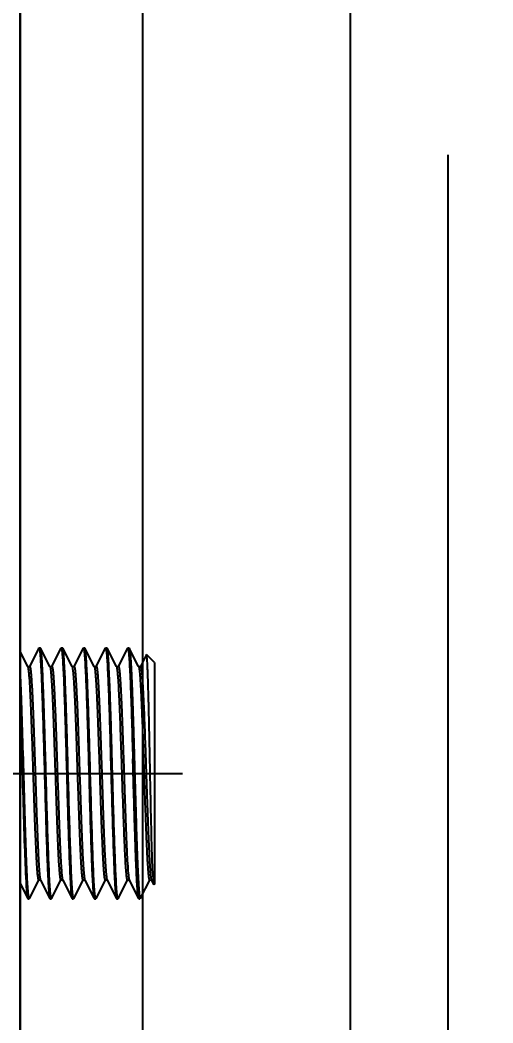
# Model space of a CAD drawing. Header units: millimetres. Extents: x 0 to 1390178, y 0 to 110113.
# Drawn here: x 713032.1 to 713070.7, y 41624.7 to 41706.7 of the extents above; entities that cross this region are included whole.
import ezdxf
from ezdxf.enums import TextEntityAlignment as Align
from ezdxf.xclip import XClip

# ---------------------------------------------------------------- set-up
doc = ezdxf.new("R2018")
doc.units = ezdxf.units.MM
doc.header["$LTSCALE"] = 100
doc.header["$XCLIPFRAME"] = 0
doc.linetypes.add('X - 단위세대 확장형$0$CENTER', pattern=[65, 60, -2, 1, -2])
doc.linetypes.add('X - 단위세대 확장형$0$X-25$0$HID', pattern=[2.3, 1.5, -0.8])
for name, color, linetype in [('SYM', 7, 'Continuous'), ('X - SHEET$0$AA-BORD-TEXT', 3, 'Continuous'), ('X - 단위세대 확장형$0$A-ETC', 7, 'Continuous'), ('X - 단위세대 확장형$0$CENTER', 2, 'X - 단위세대 확장형$0$CENTER'), ('X - 단위세대 확장형$0$DIM', 7, 'Continuous'), ('X - 단위세대 확장형$0$X-25$0$AA-FFXM-SANI', 4, 'Continuous'), ('X - 단위세대 확장형$0$위생기구', 6, 'Continuous')]:
    doc.layers.add(name, color=color, linetype=linetype)
doc.layers.add('X - 단위세대 확장형$0$A-MC', color=171, linetype='Continuous', plot=False)
doc.styles.get("Standard").update_dxf_attribs({"font": 'Dotum.ttf'})
doc.styles.add('X - SHEET$0$HAUD01', font='Dotum.ttf')

# ---------------------------------------------------------------- blocks, each defined once
blk = doc.blocks.new('X - SHEET$0$HAUDsheetV')
at = {"layer": 'X - SHEET$0$AA-BORD-TEXT', "color": 3, "style": 'X - SHEET$0$HAUD01'}
for tag, p in [('PJCode', (786, 567.9351)), ('작성자', (786.11165, 194.82441)), ('검토자', (786.11165, 181.82441)), ('최종검토자', (786.11165, 168.82441)), ('승인자', (786.11165, 155.82441)), ('일자', (786.83166, 144.01761)), ('개정번호', (811.99999, 65.92))]:
    blk.add_attdef(tag, text='', height=3, dxfattribs=at).set_placement(p, align=Align.MIDDLE_CENTER)
at = {"layer": 'X - SHEET$0$AA-BORD-TEXT', "color": 3, "lineweight": 30, "flags": 104}
blk.add_attdef('PJTitle', text='', height=4, dxfattribs=at).set_placement((787.2483, 536.62153), align=Align.MIDDLE_CENTER)
blk = doc.blocks.new('X - SHEET')
ref = blk.add_blockref('X - SHEET$0$HAUDsheetV', (-100, 0), dxfattribs=dict(xscale=100, yscale=100, zscale=100))
lines = blk.add_mtext('중랑구 상봉동 116-49번지 일원 2030 청년주택 \\P신축공사', dxfattribs={"layer": 'X - SHEET$0$AA-BORD-TEXT', "color": 3, "insert": (78624.83, 53662.153), "char_height": 5056.51661, "attachment_point": 1})
ref.add_attrib('PJTitle', '', (78624.83, 53662.153), dxfattribs={"flags": 104}).embed_mtext(lines)
blk = doc.blocks.new('X - 단위세대 확장형$0$KBY-030C(TOP)')
at = {"layer": 'X - 단위세대 확장형$0$CENTER', "color": 1, "linetype": 'X - 단위세대 확장형$0$CENTER'}
blk.add_line((1041.499, -1692.941), (995.457, -1692.941), dxfattribs=at)
at = {"layer": 'X - 단위세대 확장형$0$위생기구', "linetype": 'Continuous'}
for p, q in [((998.841, -1682.795), (998.124, -1684.201)), ((998.841, -1682.795), (998.874, -1682.747)), ((998.874, -1682.747), (998.93, -1682.691)), ((998.874, -1682.747), (998.93, -1682.737)), ((998.93, -1682.737), (998.93, -1682.691)), ((999.018, -1682.691), (998.93, -1682.691)), ((999.018, -1682.691), (999.034, -1682.707)), ((999.797, -1684.201), (999.034, -1682.707)), ((1000.701, -1682.707), (999.938, -1684.201)), ((1000.701, -1682.707), (1000.717, -1682.691)), ((1000.833, -1682.691), (1000.717, -1682.691)), ((1000.849, -1682.707), (1000.833, -1682.691)), ((1001.611, -1684.201), (1000.849, -1682.707)), ((1002.515, -1682.707), (1001.752, -1684.201)), ((1002.515, -1682.707), (1002.531, -1682.691)), ((1002.647, -1682.691), (1002.531, -1682.691)), ((1002.663, -1682.707), (1002.647, -1682.691)), ((1003.426, -1684.201), (1002.663, -1682.707)), ((1004.329, -1682.707), (1003.567, -1684.201)), ((1004.329, -1682.707), (1004.345, -1682.691)), ((1004.461, -1682.691), (1004.345, -1682.691)), ((1004.477, -1682.707), (1004.461, -1682.691)), ((1005.24, -1684.201), (1004.477, -1682.707)), ((1006.144, -1682.707), (1005.381, -1684.201)), ((1006.144, -1682.707), (1006.159, -1682.691)), ((1006.276, -1682.691), (1006.159, -1682.691)), ((1006.292, -1682.707), (1006.276, -1682.691)), ((1007.054, -1684.201), (1006.292, -1682.707)), ((1007.958, -1682.707), (1007.195, -1684.201)), ((1007.958, -1682.707), (1007.974, -1682.691)), ((1008.09, -1682.691), (1007.974, -1682.691)), ((1007.974, -1682.691), (1007.99, -1682.707)), ((1007.99, -1682.707), (1007.994, -1682.716)), ((1007.994, -1682.716), (1008.033, -1682.906)), ((1008.106, -1682.707), (1008.09, -1682.691)), ((1008.73, -1683.929), (1008.106, -1682.707)), ((997.73, -1683.891), (997.787, -1683.834)), ((997.73, -1701.991), (997.73, -1683.891)), ((997.798, -1683.84), (997.787, -1683.834)), ((997.824, -1683.968), (997.798, -1683.84)), ((997.983, -1684.201), (997.805, -1683.853)), ((997.887, -1684.967), (997.824, -1683.968)), ((997.983, -1684.201), (997.981, -1684.198)), ((998.011, -1684.299), (997.983, -1684.201)), ((999.797, -1684.201), (999.796, -1684.198)), ((999.815, -1684.251), (999.797, -1684.201)), ((1001.611, -1684.201), (1001.611, -1684.2)), ((1001.638, -1684.29), (1001.611, -1684.201)), ((1001.753, -1684.199), (1001.752, -1684.201)), ((1003.426, -1684.201), (1003.425, -1684.2)), ((1003.433, -1684.218), (1003.426, -1684.201)), ((1003.568, -1684.199), (1003.567, -1684.201)), ((1005.24, -1684.201), (1005.239, -1684.2)), ((1005.245, -1684.212), (1005.24, -1684.201)), ((1005.382, -1684.199), (1005.381, -1684.201)), ((1007.054, -1684.201), (1007.054, -1684.2)), ((1007.071, -1684.25), (1007.054, -1684.201)), ((1007.196, -1684.199), (1007.195, -1684.201)), ((998.399, -1702.644), (998.89, -1701.681)), ((998.89, -1701.681), (998.889, -1701.684)), ((999.031, -1701.681), (999.025, -1701.669)), ((999.029, -1701.678), (999.031, -1701.681)), ((999.031, -1701.681), (999.793, -1703.175)), ((999.942, -1703.175), (1000.704, -1701.681)), ((1000.704, -1701.681), (1000.704, -1701.682)), ((1000.845, -1701.681), (1000.84, -1701.67)), ((1000.846, -1701.683), (1000.845, -1701.681)), ((1000.845, -1701.681), (1001.608, -1703.175)), ((1001.756, -1703.175), (1002.519, -1701.681)), ((1002.519, -1701.681), (1002.518, -1701.682)), ((1002.659, -1701.681), (1002.653, -1701.667)), ((1002.66, -1701.683), (1002.659, -1701.681)), ((1002.659, -1701.681), (1003.422, -1703.175)), ((1003.57, -1703.175), (1004.333, -1701.681)), ((1004.333, -1701.681), (1004.332, -1701.682)), ((1004.474, -1701.681), (1004.447, -1701.592)), ((1004.475, -1701.683), (1004.474, -1701.681)), ((1004.474, -1701.681), (1005.236, -1703.175)), ((1005.384, -1703.175), (1006.147, -1701.681)), ((1006.147, -1701.681), (1006.147, -1701.682)), ((1006.288, -1701.681), (1006.277, -1701.655)), ((1006.288, -1701.681), (1007.051, -1703.175)), ((1006.289, -1701.683), (1006.288, -1701.681)), ((1007.199, -1703.175), (1007.961, -1701.681)), ((1007.961, -1701.681), (1007.961, -1701.682)), ((1008.102, -1701.681), (1008.097, -1701.669)), ((1008.103, -1701.683), (1008.102, -1701.681)), ((1008.102, -1701.681), (1008.73, -1702.91)), ((997.73, -1701.991), (998.388, -1702.649)), ((998.388, -1702.649), (998.399, -1702.644)), ((999.809, -1703.191), (999.793, -1703.175)), ((999.926, -1703.191), (999.809, -1703.191)), ((999.912, -1703.179), (999.869, -1702.992)), ((999.917, -1703.186), (999.912, -1703.179)), ((999.926, -1703.191), (999.917, -1703.186)), ((999.942, -1703.175), (999.926, -1703.191)), ((1001.608, -1703.175), (1001.624, -1703.191)), ((1001.74, -1703.191), (1001.624, -1703.191)), ((1001.723, -1703.173), (1001.678, -1702.952)), ((1001.727, -1703.18), (1001.723, -1703.173)), ((1001.74, -1703.191), (1001.727, -1703.18)), ((1001.756, -1703.175), (1001.74, -1703.191)), ((1003.422, -1703.175), (1003.438, -1703.191)), ((1003.554, -1703.191), (1003.438, -1703.191)), ((1003.537, -1703.173), (1003.492, -1702.955)), ((1003.541, -1703.181), (1003.537, -1703.173)), ((1003.554, -1703.191), (1003.541, -1703.181)), ((1003.57, -1703.175), (1003.554, -1703.191)), ((1005.236, -1703.175), (1005.252, -1703.191)), ((1005.369, -1703.191), (1005.252, -1703.191)), ((1005.351, -1703.173), (1005.307, -1702.957)), ((1005.356, -1703.181), (1005.351, -1703.173)), ((1005.369, -1703.191), (1005.356, -1703.181)), ((1005.384, -1703.175), (1005.369, -1703.191)), ((1007.051, -1703.175), (1007.067, -1703.191)), ((1007.183, -1703.191), (1007.067, -1703.191)), ((1007.166, -1703.173), (1007.122, -1702.961)), ((1007.17, -1703.181), (1007.166, -1703.173)), ((1007.183, -1703.191), (1007.17, -1703.181)), ((1007.199, -1703.175), (1007.183, -1703.191))]:
    blk.add_line(p, q, dxfattribs=at)
for points in [[(998.012, -1684.227), (997.984, -1684.203), (997.982, -1684.199)], [(998.124, -1684.201), (998.112, -1684.215), (998.032, -1684.234), (998.012, -1684.227)], [(999.827, -1684.227), (999.799, -1684.203), (999.796, -1684.199)], [(999.938, -1684.201), (999.926, -1684.215), (999.846, -1684.234), (999.827, -1684.227)], [(1001.753, -1684.199), (1001.752, -1684.202), (1001.697, -1684.236), (1001.616, -1684.207), (1001.611, -1684.2)], [(1003.568, -1684.199), (1003.566, -1684.202), (1003.512, -1684.236), (1003.43, -1684.207), (1003.425, -1684.2)], [(1005.382, -1684.199), (1005.38, -1684.202), (1005.326, -1684.236), (1005.245, -1684.207), (1005.24, -1684.2)], [(1007.196, -1684.199), (1007.195, -1684.202), (1007.14, -1684.236), (1007.059, -1684.207), (1007.054, -1684.2)], [(998.89, -1701.682), (998.891, -1701.679), (998.939, -1701.648), (999.019, -1701.667), (999.029, -1701.678)], [(1000.704, -1701.682), (1000.709, -1701.675), (1000.79, -1701.646), (1000.822, -1701.659)], [(1000.822, -1701.659), (1000.845, -1701.68), (1000.846, -1701.683)], [(1002.518, -1701.682), (1002.523, -1701.675), (1002.604, -1701.646), (1002.636, -1701.659)], [(1002.636, -1701.659), (1002.659, -1701.68), (1002.66, -1701.683)], [(1004.332, -1701.682), (1004.337, -1701.675), (1004.419, -1701.646), (1004.451, -1701.659)], [(1004.451, -1701.659), (1004.473, -1701.68), (1004.474, -1701.683)], [(1006.147, -1701.682), (1006.152, -1701.675), (1006.233, -1701.646), (1006.265, -1701.659)], [(1006.265, -1701.659), (1006.287, -1701.68), (1006.289, -1701.683)], [(1007.961, -1701.682), (1007.966, -1701.675), (1008.047, -1701.646), (1008.079, -1701.659)], [(1008.079, -1701.659), (1008.102, -1701.68), (1008.103, -1701.683)]]:
    blk.add_lwpolyline(points, dxfattribs=at)
blk.add_arc((1002.862, -1701.587), 0.224, 200.05648, 200.87154, dxfattribs=at)
for points, knots in [([(999.793, -1703.175), (999.778, -1703.145), (999.761, -1703.049), (999.734, -1702.864), (999.709, -1702.591), (999.683, -1702.234), (999.656, -1701.797), (999.618, -1701.063), (999.573, -1699.976), (999.52, -1698.499), (999.467, -1696.827), (999.415, -1695.02), (999.361, -1693.141), (999.308, -1691.254), (999.255, -1689.426), (999.203, -1687.721), (999.15, -1686.198), (999.098, -1684.91), (999.052, -1684.005), (999.014, -1683.431), (998.988, -1683.123), (998.962, -1682.901), (998.943, -1682.781), (998.93, -1682.737)], [0, 0, 0, 0, 0.004946, 0.014131, 0.027537, 0.045054, 0.066543, 0.091814, 0.152805, 0.225912, 0.308592, 0.397965, 0.490921, 0.58422, 0.674612, 0.75895, 0.834297, 0.898032, 0.94794, 0.967148, 0.982303, 0.993275, 1, 1, 1, 1]), ([(999.034, -1682.707), (999.052, -1682.741), (999.07, -1682.853), (999.1, -1683.066), (999.126, -1683.385), (999.155, -1683.802), (999.184, -1684.314), (999.225, -1685.169), (999.275, -1686.429), (999.332, -1688.129), (999.389, -1690.029), (999.447, -1692.049), (999.486, -1693.427), (999.505, -1694.123)], [0, 0, 0, 0, 0.010026, 0.02908, 0.057083, 0.093767, 0.138765, 0.191617, 0.318623, 0.469543, 0.638141, 0.817425, 1, 1, 1, 1]), ([(1000.717, -1682.691), (1000.729, -1682.691), (1000.747, -1682.746), (1000.755, -1682.781), (1000.761, -1682.811)], [0, 0, 0, 0, 0.286959, 1, 1, 1, 1]), ([(1000.761, -1682.811), (1000.789, -1682.963), (1000.825, -1683.382), (1000.853, -1683.8), (1000.868, -1684.064)], [0, 0, 0, 0, 0.369055, 1, 1, 1, 1]), ([(1000.984, -1684.064), (1000.974, -1683.885), (1000.955, -1683.569), (1000.922, -1683.162), (1000.895, -1682.905), (1000.869, -1682.768), (1000.857, -1682.723), (1000.849, -1682.707)], [0, 0, 0, 0, 0.394292, 0.694795, 0.89716, 0.960945, 1, 1, 1, 1]), ([(1002.531, -1682.691), (1002.543, -1682.691), (1002.561, -1682.744), (1002.569, -1682.777), (1002.574, -1682.807)], [0, 0, 0, 0, 0.287951, 1, 1, 1, 1]), ([(1002.574, -1682.807), (1002.603, -1682.959), (1002.639, -1683.379), (1002.667, -1683.799), (1002.682, -1684.064)], [0, 0, 0, 0, 0.367477, 1, 1, 1, 1]), ([(1002.798, -1684.064), (1002.788, -1683.885), (1002.769, -1683.569), (1002.736, -1683.162), (1002.709, -1682.905), (1002.683, -1682.768), (1002.671, -1682.723), (1002.663, -1682.707)], [0, 0, 0, 0, 0.394293, 0.694793, 0.897159, 0.960944, 1, 1, 1, 1]), ([(1004.345, -1682.691), (1004.357, -1682.691), (1004.376, -1682.745), (1004.383, -1682.778), (1004.389, -1682.808)], [0, 0, 0, 0, 0.287596, 1, 1, 1, 1]), ([(1004.389, -1682.808), (1004.417, -1682.96), (1004.453, -1683.38), (1004.481, -1683.799), (1004.496, -1684.064)], [0, 0, 0, 0, 0.368011, 1, 1, 1, 1]), ([(1004.613, -1684.064), (1004.602, -1683.885), (1004.583, -1683.569), (1004.551, -1683.162), (1004.523, -1682.905), (1004.498, -1682.768), (1004.485, -1682.723), (1004.477, -1682.707)], [0, 0, 0, 0, 0.394291, 0.694792, 0.897158, 0.960944, 1, 1, 1, 1]), ([(1006.159, -1682.691), (1006.171, -1682.691), (1006.19, -1682.744), (1006.197, -1682.778), (1006.203, -1682.807)], [0, 0, 0, 0, 0.287949, 1, 1, 1, 1]), ([(1006.203, -1682.807), (1006.232, -1682.959), (1006.267, -1683.379), (1006.296, -1683.799), (1006.311, -1684.064)], [0, 0, 0, 0, 0.367545, 1, 1, 1, 1]), ([(1006.427, -1684.064), (1006.417, -1683.885), (1006.398, -1683.569), (1006.365, -1683.162), (1006.338, -1682.905), (1006.312, -1682.768), (1006.3, -1682.723), (1006.292, -1682.707)], [0, 0, 0, 0, 0.394366, 0.69477, 0.897114, 0.960912, 1, 1, 1, 1]), ([(1008.241, -1684.064), (1008.231, -1683.885), (1008.212, -1683.569), (1008.179, -1683.162), (1008.152, -1682.905), (1008.126, -1682.768), (1008.114, -1682.723), (1008.106, -1682.707)], [0, 0, 0, 0, 0.394305, 0.694801, 0.897158, 0.96094, 1, 1, 1, 1]), ([(1008.033, -1682.906), (1008.054, -1683.058), (1008.087, -1683.444), (1008.112, -1683.831), (1008.125, -1684.064)], [0, 0, 0, 0, 0.396039, 1, 1, 1, 1]), ([(998.889, -1701.684), (998.885, -1701.69), (998.878, -1701.703), (998.855, -1701.693), (998.846, -1701.664), (998.831, -1701.62), (998.819, -1701.556), (998.805, -1701.473), (998.792, -1701.371), (998.772, -1701.197), (998.749, -1700.934), (998.722, -1700.564), (998.695, -1700.126), (998.657, -1699.416), (998.61, -1698.392), (998.557, -1697.026), (998.503, -1695.512), (998.431, -1693.361), (998.361, -1691.203), (998.288, -1689.116), (998.235, -1687.719), (998.181, -1686.511), (998.13, -1685.533), (998.077, -1684.822), (998.04, -1684.439), (998.011, -1684.299)], [0, 0, 0, 0, 0.001168, 0.001996, 0.003598, 0.00624, 0.009965, 0.014783, 0.020692, 0.027682, 0.044843, 0.066128, 0.091346, 0.120277, 0.188205, 0.267481, 0.355262, 0.448398, 0.637285, 0.726254, 0.807258, 0.877391, 0.934141, 0.975488, 1, 1, 1, 1]), ([(999.025, -1701.669), (999.011, -1701.633), (998.991, -1701.529), (998.964, -1701.335), (998.938, -1701.061), (998.897, -1700.544), (998.85, -1699.724), (998.795, -1698.555), (998.741, -1697.173), (998.685, -1695.63), (998.63, -1693.985), (998.575, -1692.3), (998.52, -1690.64), (998.465, -1689.067), (998.41, -1687.641), (998.362, -1686.57), (998.323, -1685.827), (998.295, -1685.368), (998.267, -1684.981), (998.243, -1684.705), (998.223, -1684.523), (998.21, -1684.416), (998.196, -1684.33), (998.183, -1684.263), (998.168, -1684.219), (998.158, -1684.188), (998.134, -1684.18), (998.127, -1684.194), (998.124, -1684.201)], [0, 0, 0, 0, 0.00663, 0.017844, 0.033592, 0.053734, 0.106432, 0.173967, 0.253788, 0.342872, 0.437842, 0.535098, 0.63095, 0.721765, 0.804099, 0.874833, 0.904993, 0.931294, 0.953483, 0.971361, 0.978629, 0.984763, 0.989754, 0.993596, 0.996296, 0.997905, 0.998735, 1, 1, 1, 1]), ([(1000.265, -1693.951), (1000.228, -1692.822), (1000.174, -1691.163), (1000.099, -1689.025), (1000.044, -1687.604), (999.99, -1686.386), (999.936, -1685.416), (999.89, -1684.781), (999.848, -1684.425), (999.827, -1684.3), (999.815, -1684.251)], [0, 0, 0, 0, 0.348793, 0.512546, 0.66081, 0.787968, 0.889214, 0.960744, 0.984504, 1, 1, 1, 1]), ([(1000.444, -1693.951), (1000.402, -1692.69), (1000.342, -1690.849), (1000.267, -1688.745), (1000.224, -1687.658), (1000.192, -1686.932), (1000.161, -1686.277), (1000.13, -1685.702), (1000.099, -1685.213), (1000.072, -1684.863), (1000.05, -1684.631), (1000.034, -1684.494), (1000.019, -1684.381), (1000.005, -1684.295), (999.987, -1684.234), (999.978, -1684.196), (999.951, -1684.177), (999.942, -1684.194), (999.938, -1684.201)], [0, 0, 0, 0, 0.385487, 0.562574, 0.643393, 0.717752, 0.784773, 0.843647, 0.893685, 0.934291, 0.95091, 0.965004, 0.976542, 0.985503, 0.991886, 0.995753, 0.997574, 1, 1, 1, 1]), ([(1000.868, -1684.064), (1000.902, -1684.678), (1000.962, -1686.102), (1001.075, -1689.455), (1001.149, -1692.194), (1001.204, -1694.123)], [0, 0, 0, 0, 0.183143, 0.424892, 1, 1, 1, 1]), ([(1001.678, -1702.952), (1001.658, -1702.806), (1001.627, -1702.44), (1001.564, -1701.442), (1001.493, -1699.75), (1001.411, -1697.302), (1001.329, -1694.463), (1001.246, -1691.489), (1001.163, -1688.645), (1001.082, -1686.184), (1001.02, -1684.702), (1000.984, -1684.064)], [0, 0, 0, 0, 0.023468, 0.058285, 0.158668, 0.292236, 0.447065, 0.609314, 0.764484, 0.898708, 1, 1, 1, 1]), ([(1002.518, -1701.682), (1002.515, -1701.689), (1002.508, -1701.702), (1002.484, -1701.694), (1002.475, -1701.665), (1002.46, -1701.623), (1002.448, -1701.559), (1002.427, -1701.437), (1002.404, -1701.235), (1002.378, -1700.938), (1002.351, -1700.568), (1002.324, -1700.129), (1002.285, -1699.418), (1002.239, -1698.39), (1002.185, -1697.019), (1002.131, -1695.501), (1002.059, -1693.343), (1001.989, -1691.179), (1001.916, -1689.087), (1001.862, -1687.69), (1001.808, -1686.483), (1001.757, -1685.509), (1001.704, -1684.804), (1001.667, -1684.427), (1001.638, -1684.29)], [0, 0, 0, 0, 0.00122, 0.002033, 0.00359, 0.006187, 0.009873, 0.014658, 0.027511, 0.04465, 0.06594, 0.091186, 0.120168, 0.188256, 0.267752, 0.355788, 0.449185, 0.638491, 0.727561, 0.808561, 0.878568, 0.935059, 0.976011, 1, 1, 1, 1]), ([(1002.652, -1701.664), (1002.638, -1701.626), (1002.618, -1701.519), (1002.591, -1701.321), (1002.565, -1701.042), (1002.524, -1700.522), (1002.477, -1699.699), (1002.423, -1698.528), (1002.368, -1697.146), (1002.313, -1695.606), (1002.258, -1693.965), (1002.203, -1692.286), (1002.148, -1690.631), (1002.093, -1689.063), (1002.038, -1687.642), (1001.991, -1686.574), (1001.952, -1685.833), (1001.924, -1685.374), (1001.897, -1684.986), (1001.873, -1684.71), (1001.853, -1684.528), (1001.839, -1684.421), (1001.825, -1684.334), (1001.812, -1684.266), (1001.797, -1684.22), (1001.788, -1684.19), (1001.764, -1684.179), (1001.757, -1684.193), (1001.753, -1684.199)], [0, 0, 0, 0, 0.006911, 0.018386, 0.034356, 0.05469, 0.107658, 0.17532, 0.255136, 0.344103, 0.438869, 0.535863, 0.631431, 0.721971, 0.804072, 0.874643, 0.904756, 0.931034, 0.953229, 0.971139, 0.978435, 0.984604, 0.989638, 0.993528, 0.996282, 0.997947, 0.998796, 1, 1, 1, 1]), ([(1002.682, -1684.064), (1002.721, -1684.752), (1002.786, -1686.36), (1002.873, -1689.025), (1002.961, -1692.089), (1003.035, -1694.753), (1003.097, -1696.846), (1003.142, -1698.292), (1003.188, -1699.602), (1003.233, -1700.741), (1003.278, -1701.68), (1003.316, -1702.327), (1003.35, -1702.726), (1003.372, -1702.934), (1003.394, -1703.076), (1003.41, -1703.151), (1003.422, -1703.175)], [0, 0, 0, 0, 0.108073, 0.252347, 0.418161, 0.588665, 0.67023, 0.746526, 0.815603, 0.875698, 0.925276, 0.963079, 0.977255, 0.988163, 0.995743, 1, 1, 1, 1]), ([(1003.492, -1702.955), (1003.473, -1702.808), (1003.441, -1702.443), (1003.378, -1701.446), (1003.308, -1699.755), (1003.226, -1697.307), (1003.143, -1694.468), (1003.06, -1691.493), (1002.978, -1688.647), (1002.896, -1686.185), (1002.834, -1684.702), (1002.798, -1684.064)], [0, 0, 0, 0, 0.023401, 0.058164, 0.158473, 0.292017, 0.446865, 0.60916, 0.76439, 0.89867, 1, 1, 1, 1]), ([(1004.332, -1701.682), (1004.329, -1701.689), (1004.322, -1701.703), (1004.298, -1701.693), (1004.288, -1701.663), (1004.273, -1701.618), (1004.261, -1701.551), (1004.247, -1701.464), (1004.233, -1701.357), (1004.213, -1701.175), (1004.189, -1700.9), (1004.161, -1700.513), (1004.134, -1700.055), (1004.095, -1699.313), (1004.047, -1698.246), (1003.992, -1696.824), (1003.937, -1695.256), (1003.882, -1693.6), (1003.827, -1691.92), (1003.772, -1690.278), (1003.717, -1688.737), (1003.662, -1687.354), (1003.608, -1686.182), (1003.561, -1685.359), (1003.52, -1684.839), (1003.494, -1684.56), (1003.467, -1684.362), (1003.447, -1684.256), (1003.433, -1684.218)], [0, 0, 0, 0, 0.00123, 0.002069, 0.003707, 0.006433, 0.010296, 0.015303, 0.021448, 0.02872, 0.04659, 0.068752, 0.095003, 0.125097, 0.195651, 0.27776, 0.368328, 0.463941, 0.56099, 0.655813, 0.744834, 0.824694, 0.892384, 0.94536, 0.96569, 0.98165, 0.99311, 1, 1, 1, 1]), ([(1004.447, -1701.592), (1004.418, -1701.456), (1004.381, -1701.079), (1004.328, -1700.375), (1004.277, -1699.402), (1004.223, -1698.196), (1004.17, -1696.8), (1004.096, -1694.709), (1004.026, -1692.546), (1003.954, -1690.389), (1003.9, -1688.87), (1003.847, -1687.499), (1003.8, -1686.471), (1003.762, -1685.759), (1003.735, -1685.319), (1003.708, -1684.949), (1003.684, -1684.685), (1003.665, -1684.51), (1003.651, -1684.408), (1003.638, -1684.325), (1003.625, -1684.261), (1003.611, -1684.218), (1003.601, -1684.189), (1003.578, -1684.179), (1003.571, -1684.193), (1003.568, -1684.199)], [0, 0, 0, 0, 0.023956, 0.064864, 0.121304, 0.191255, 0.272198, 0.361215, 0.550444, 0.643823, 0.731862, 0.811383, 0.879518, 0.908533, 0.933816, 0.95515, 0.972338, 0.979334, 0.985245, 0.990059, 0.993773, 0.9964, 0.997984, 0.998806, 1, 1, 1, 1]), ([(1004.496, -1684.064), (1004.535, -1684.752), (1004.601, -1686.36), (1004.688, -1689.025), (1004.775, -1692.089), (1004.849, -1694.753), (1004.911, -1696.846), (1004.957, -1698.292), (1005.002, -1699.602), (1005.047, -1700.741), (1005.092, -1701.68), (1005.131, -1702.327), (1005.164, -1702.726), (1005.186, -1702.934), (1005.208, -1703.076), (1005.224, -1703.151), (1005.236, -1703.175)], [0, 0, 0, 0, 0.108073, 0.252348, 0.418162, 0.588666, 0.670231, 0.746527, 0.815604, 0.875699, 0.925277, 0.963079, 0.977255, 0.988163, 0.995743, 1, 1, 1, 1]), ([(1005.307, -1702.957), (1005.287, -1702.811), (1005.256, -1702.446), (1005.193, -1701.451), (1005.122, -1699.76), (1005.04, -1697.312), (1004.958, -1694.473), (1004.875, -1691.496), (1004.792, -1688.649), (1004.71, -1686.186), (1004.649, -1684.702), (1004.613, -1684.064)], [0, 0, 0, 0, 0.023335, 0.058044, 0.158282, 0.291802, 0.446669, 0.60901, 0.764298, 0.898634, 1, 1, 1, 1]), ([(1006.147, -1701.682), (1006.143, -1701.689), (1006.136, -1701.703), (1006.112, -1701.693), (1006.102, -1701.662), (1006.087, -1701.617), (1006.075, -1701.55), (1006.061, -1701.463), (1006.047, -1701.355), (1006.027, -1701.172), (1006.003, -1700.895), (1005.975, -1700.507), (1005.948, -1700.046), (1005.908, -1699.302), (1005.861, -1698.229), (1005.806, -1696.802), (1005.751, -1695.228), (1005.695, -1693.568), (1005.64, -1691.883), (1005.585, -1690.239), (1005.53, -1688.698), (1005.475, -1687.317), (1005.421, -1686.15), (1005.373, -1685.332), (1005.333, -1684.817), (1005.306, -1684.543), (1005.279, -1684.35), (1005.259, -1684.248), (1005.245, -1684.212)], [0, 0, 0, 0, 0.001231, 0.002072, 0.003719, 0.006462, 0.010346, 0.015377, 0.021552, 0.028861, 0.046816, 0.069079, 0.095449, 0.125672, 0.196513, 0.278926, 0.36979, 0.465659, 0.5629, 0.657826, 0.746838, 0.826563, 0.893981, 0.946548, 0.96662, 0.982298, 0.99344, 1, 1, 1, 1]), ([(1006.277, -1701.655), (1006.264, -1701.613), (1006.244, -1701.502), (1006.217, -1701.295), (1006.19, -1701.009), (1006.15, -1700.481), (1006.103, -1699.65), (1006.049, -1698.473), (1005.995, -1697.088), (1005.94, -1695.548), (1005.885, -1693.911), (1005.83, -1692.237), (1005.775, -1690.59), (1005.72, -1689.03), (1005.666, -1687.618), (1005.619, -1686.556), (1005.58, -1685.82), (1005.552, -1685.364), (1005.525, -1684.98), (1005.501, -1684.706), (1005.481, -1684.525), (1005.467, -1684.418), (1005.453, -1684.332), (1005.441, -1684.265), (1005.426, -1684.22), (1005.416, -1684.19), (1005.393, -1684.179), (1005.385, -1684.193), (1005.382, -1684.199)], [0, 0, 0, 0, 0.007407, 0.01934, 0.035732, 0.056437, 0.110005, 0.178065, 0.258079, 0.347058, 0.441673, 0.538386, 0.633576, 0.723684, 0.805338, 0.875488, 0.905411, 0.931516, 0.953562, 0.971347, 0.978592, 0.984716, 0.989709, 0.99357, 0.996304, 0.997955, 0.998798, 1, 1, 1, 1]), ([(1006.311, -1684.064), (1006.349, -1684.752), (1006.415, -1686.36), (1006.502, -1689.026), (1006.589, -1692.089), (1006.664, -1694.753), (1006.725, -1696.846), (1006.771, -1698.292), (1006.816, -1699.602), (1006.861, -1700.741), (1006.906, -1701.68), (1006.945, -1702.327), (1006.979, -1702.726), (1007, -1702.934), (1007.023, -1703.076), (1007.038, -1703.151), (1007.051, -1703.175)], [0, 0, 0, 0, 0.108074, 0.252349, 0.418162, 0.588667, 0.670233, 0.746528, 0.815605, 0.875699, 0.925277, 0.96308, 0.977255, 0.988163, 0.995743, 1, 1, 1, 1]), ([(1007.122, -1702.961), (1007.102, -1702.816), (1007.071, -1702.453), (1007.007, -1701.46), (1006.937, -1699.771), (1006.855, -1697.324), (1006.772, -1694.483), (1006.689, -1691.504), (1006.607, -1688.654), (1006.525, -1686.189), (1006.463, -1684.703), (1006.427, -1684.064)], [0, 0, 0, 0, 0.023195, 0.057788, 0.157874, 0.291343, 0.446248, 0.608688, 0.7641, 0.898554, 1, 1, 1, 1]), ([(1007.961, -1701.682), (1007.958, -1701.689), (1007.951, -1701.703), (1007.927, -1701.694), (1007.917, -1701.664), (1007.903, -1701.62), (1007.89, -1701.555), (1007.876, -1701.471), (1007.863, -1701.366), (1007.843, -1701.189), (1007.819, -1700.919), (1007.792, -1700.541), (1007.764, -1700.093), (1007.726, -1699.367), (1007.679, -1698.32), (1007.625, -1696.924), (1007.57, -1695.381), (1007.497, -1693.198), (1007.426, -1691.015), (1007.352, -1688.915), (1007.298, -1687.524), (1007.245, -1686.334), (1007.191, -1685.387), (1007.146, -1684.768), (1007.104, -1684.42), (1007.084, -1684.297), (1007.071, -1684.25)], [0, 0, 0, 0, 0.001225, 0.002049, 0.003645, 0.006306, 0.010077, 0.014967, 0.020976, 0.028092, 0.045582, 0.06729, 0.093019, 0.122535, 0.191807, 0.272559, 0.361813, 0.456277, 0.646826, 0.735877, 0.816335, 0.885231, 0.940033, 0.978737, 0.991599, 1, 1, 1, 1]), ([(1008.097, -1701.669), (1008.083, -1701.633), (1008.063, -1701.529), (1008.036, -1701.335), (1008.009, -1701.061), (1007.969, -1700.545), (1007.921, -1699.726), (1007.867, -1698.559), (1007.812, -1697.179), (1007.757, -1695.638), (1007.702, -1693.996), (1007.647, -1692.313), (1007.592, -1690.654), (1007.537, -1689.082), (1007.482, -1687.656), (1007.434, -1686.584), (1007.395, -1685.84), (1007.367, -1685.379), (1007.34, -1684.99), (1007.316, -1684.713), (1007.296, -1684.53), (1007.282, -1684.422), (1007.268, -1684.334), (1007.255, -1684.266), (1007.24, -1684.221), (1007.231, -1684.19), (1007.207, -1684.179), (1007.199, -1684.193), (1007.196, -1684.199)], [0, 0, 0, 0, 0.006631, 0.017839, 0.03357, 0.053687, 0.106309, 0.173742, 0.253444, 0.342403, 0.437256, 0.534412, 0.630197, 0.720985, 0.803343, 0.874157, 0.904378, 0.930756, 0.953036, 0.971019, 0.978344, 0.984538, 0.989593, 0.993502, 0.99627, 0.997943, 0.998794, 1, 1, 1, 1]), ([(1008.125, -1684.064), (1008.156, -1684.607), (1008.21, -1685.857), (1008.297, -1688.369), (1008.392, -1691.669), (1008.497, -1695.456), (1008.602, -1698.861), (1008.68, -1700.936), (1008.73, -1701.815)], [0, 0, 0, 0, 0.091785, 0.211342, 0.424589, 0.649316, 0.851352, 1, 1, 1, 1]), ([(1008.73, -1699.097), (1008.684, -1697.795), (1008.602, -1695.06), (1008.491, -1691.01), (1008.379, -1687.301), (1008.295, -1685.025), (1008.241, -1684.064)], [0, 0, 0, 0, 0.259778, 0.545902, 0.808016, 1, 1, 1, 1]), ([(997.887, -1684.967), (997.914, -1685.605), (997.959, -1687.111), (998.019, -1689.615), (998.068, -1691.996), (998.109, -1694.018), (998.14, -1695.526), (998.171, -1696.971), (998.201, -1698.313), (998.232, -1699.518), (998.258, -1700.421), (998.279, -1701.053), (998.294, -1701.45), (998.31, -1701.793), (998.324, -1702.08), (998.34, -1702.306), (998.352, -1702.477), (998.37, -1702.58), (998.376, -1702.638), (998.388, -1702.649)], [0, 0, 0, 0, 0.108289, 0.255313, 0.424756, 0.512153, 0.598193, 0.680578, 0.757131, 0.82585, 0.88496, 0.91043, 0.932953, 0.952392, 0.968628, 0.981559, 0.991119, 0.997256, 1, 1, 1, 1]), ([(999.869, -1702.992), (999.848, -1702.846), (999.815, -1702.474), (999.772, -1701.804), (999.728, -1700.915), (999.665, -1699.36), (999.59, -1697.074), (999.535, -1695.153), (999.505, -1694.123)], [0, 0, 0, 0, 0.049697, 0.126008, 0.227105, 0.350517, 0.651666, 1, 1, 1, 1]), ([(1000.704, -1701.682), (1000.7, -1701.689), (1000.694, -1701.702), (1000.67, -1701.694), (1000.661, -1701.666), (1000.646, -1701.624), (1000.634, -1701.56), (1000.614, -1701.439), (1000.591, -1701.239), (1000.564, -1700.944), (1000.537, -1700.577), (1000.51, -1700.142), (1000.472, -1699.435), (1000.426, -1698.415), (1000.372, -1697.052), (1000.319, -1695.542), (1000.283, -1694.492), (1000.265, -1693.951)], [0, 0, 0, 0, 0.002723, 0.004535, 0.007985, 0.013753, 0.021942, 0.032572, 0.061129, 0.099231, 0.14656, 0.202706, 0.267164, 0.418664, 0.595641, 0.79177, 1, 1, 1, 1]), ([(1000.84, -1701.67), (1000.828, -1701.64), (1000.81, -1701.555), (1000.786, -1701.398), (1000.763, -1701.178), (1000.727, -1700.767), (1000.685, -1700.112), (1000.637, -1699.174), (1000.589, -1698.053), (1000.522, -1696.291), (1000.475, -1694.907), (1000.444, -1693.951)], [0, 0, 0, 0, 0.012572, 0.033185, 0.061799, 0.098224, 0.193452, 0.316134, 0.4627, 0.628837, 1, 1, 1, 1]), ([(1001.204, -1694.123), (1001.22, -1694.708), (1001.253, -1695.847), (1001.302, -1697.496), (1001.352, -1699.005), (1001.401, -1700.328), (1001.444, -1701.297), (1001.479, -1701.949), (1001.504, -1702.337), (1001.529, -1702.653), (1001.552, -1702.896), (1001.577, -1703.061), (1001.594, -1703.148), (1001.608, -1703.175)], [0, 0, 0, 0, 0.193615, 0.377348, 0.545577, 0.693185, 0.815666, 0.866287, 0.909304, 0.944388, 0.971291, 0.989836, 1, 1, 1, 1])]:
    blk.add_open_spline(points, degree=3, knots=knots, dxfattribs=at)
blk = doc.blocks.new('X - 단위세대 확장형$0$KBY-030C평+슬라이드바')
at = {"layer": 'X - 단위세대 확장형$0$DIM'}
blk.add_blockref('X - 단위세대 확장형$0$KBY-030C(TOP)', (8273.858, 15973.237), dxfattribs=at)
blk = doc.blocks.new('X - 단위세대 확장형$0$A$C188F32DF')
at = {"layer": 'X - 단위세대 확장형$0$A-ETC', "color": 8, "linetype": 'Continuous'}
for points in [[(995, 2285), (995, 35)], [(1012, 2275), (1012, 35)]]:
    blk.add_lwpolyline(points, dxfattribs=at)
at = {"layer": 'X - 단위세대 확장형$0$X-25$0$AA-FFXM-SANI', "color": 8, "linetype": 'X - 단위세대 확장형$0$X-25$0$HID'}
blk.add_lwpolyline([(-350, 2320), (-350, 800), (0, 800), (0, 0), (1020, 0), (1020, 2320)], close=True, dxfattribs=at)
at = {"extrusion": (0, 0, -1), "xscale": -1, "zscale": -1, "rotation": 180}
blk.add_blockref('X - 단위세대 확장형$0$KBY-030C평+슬라이드바', (-10267.587, 14609.735), dxfattribs=at)
blk = doc.blocks.new('X - 단위세대 확장형$0$A$C11416124')
at = {"xscale": -1}
blk.add_blockref('X - 단위세대 확장형$0$A$C188F32DF', (4654.407, 1923.793), dxfattribs=at)
at = {"layer": 'X - 단위세대 확장형$0$A-MC'}
for p, q in [((3669.407, 4394.269), (3669.407, 1923.793)), ((3669.407, 988.914), (3669.407, 4328.793))]:
    blk.add_line(p, q, dxfattribs=at)
blk = doc.blocks.new('X - 단위세대 확장형', base_point=(-475.364, -286.728))
at = {"xscale": -1}
blk.add_blockref('X - 단위세대 확장형$0$A$C11416124', (63951.389, 55284.317), dxfattribs=at)

msp = doc.modelspace()

# ---------------------------------------------------------------- block references
at = {"layer": 'SYM'}
ref = msp.add_blockref('X - 단위세대 확장형', (652274.72, -16179.143), dxfattribs=at)
XClip(ref).set_block_clipping_path([(27286.2339647645, 22495.2025850526), (88213.6007378809, 68689.6277392105)])

# ---------------------------------------------------------------- next in the draw order: block references
for p in [(504000, 0), (588000, 0)]:
    msp.add_blockref('X - SHEET', p)

doc.saveas('drawing.dxf')
